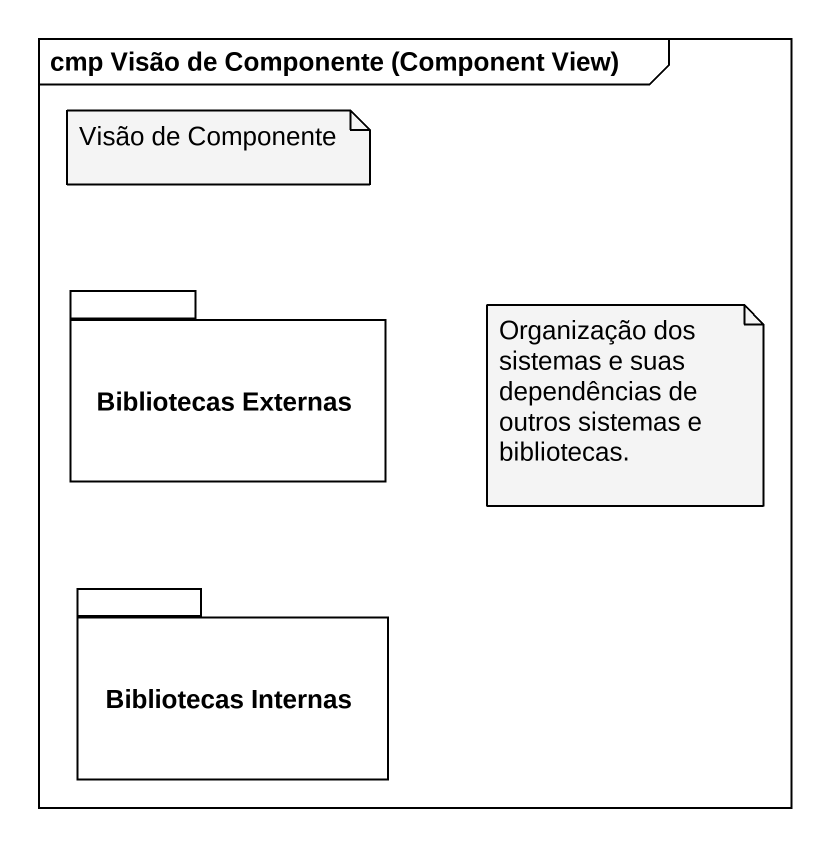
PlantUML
@startuml
mainframe cmp Visão de Componente (Component View)
package "Bibliotecas Externas" as Bibliotecas_Externas {
}
package "Bibliotecas Internas" as Bibliotecas_Internas {
}
note as N1
  Visão de Componente
end note
note as N2
  Organização dos sistemas e suas dependências de outros sistemas e bibliotecas.
end note
@enduml
